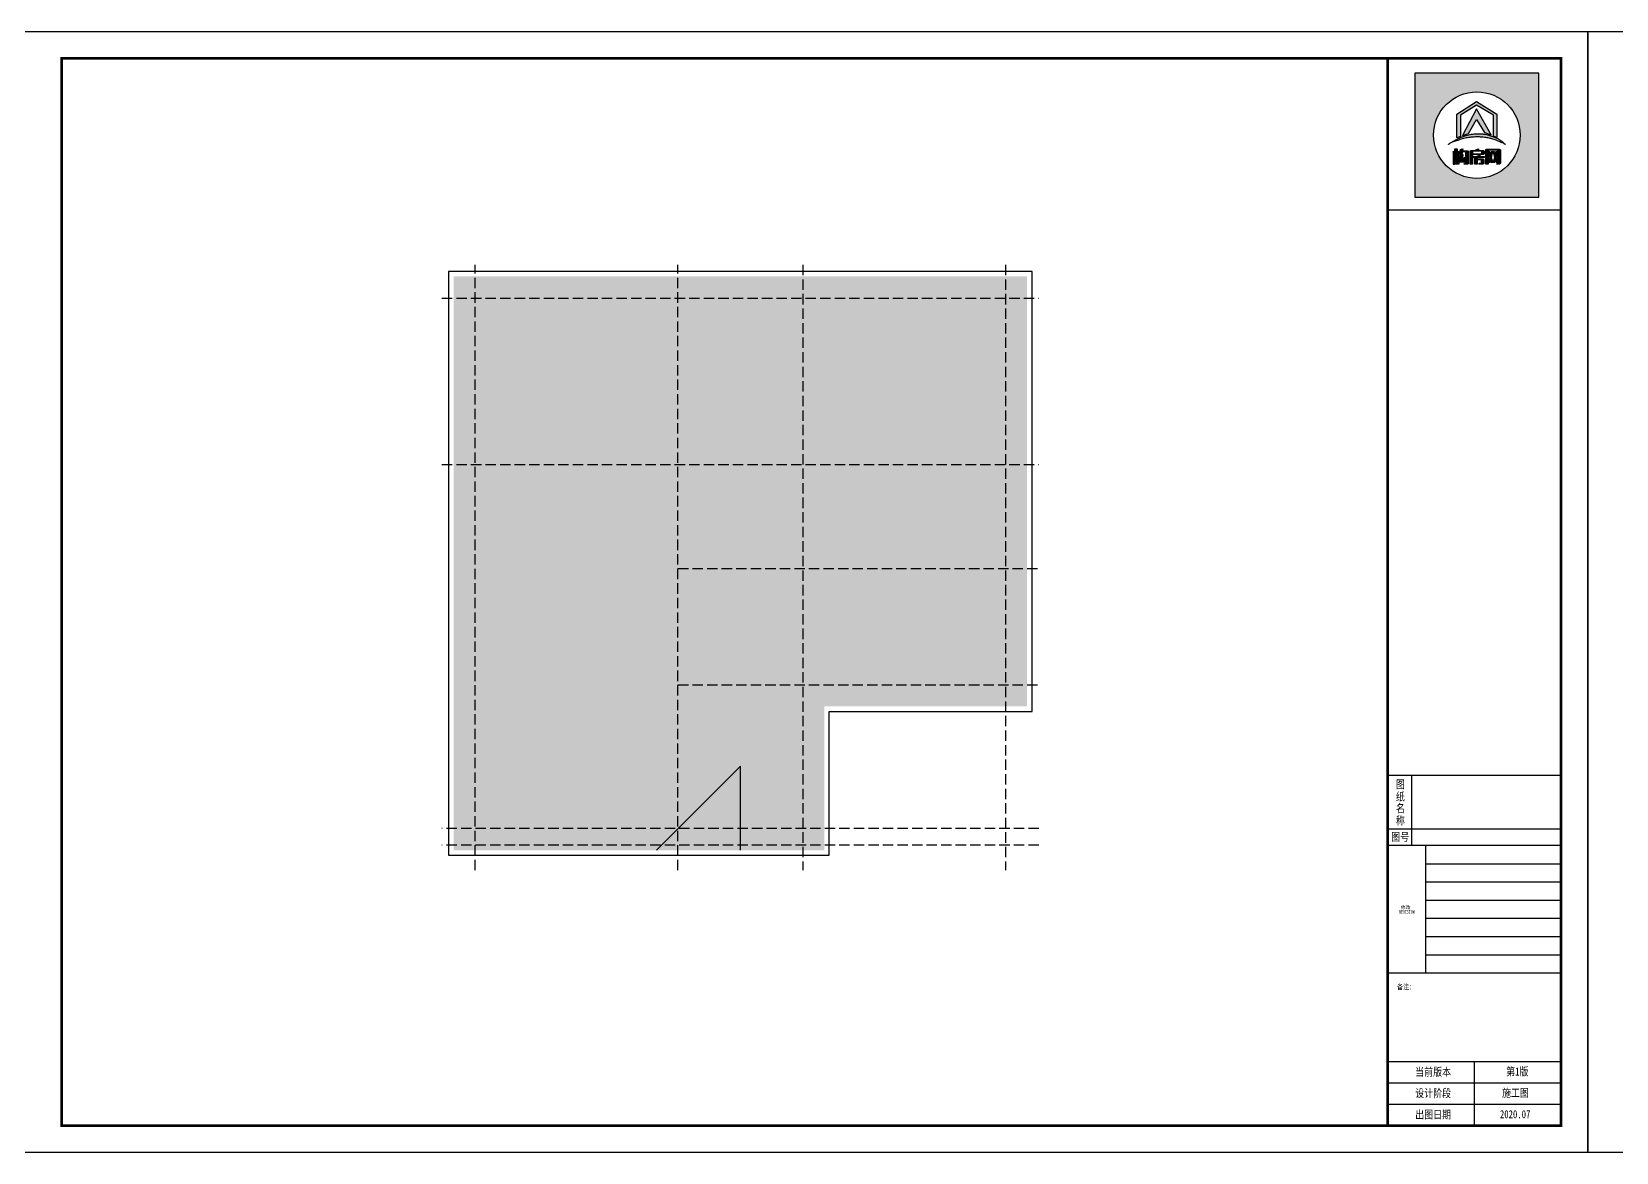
# Model space of a CAD drawing. Header units: millimetres. Extents: x -807114 to 146922, y -468455 to -61603.
# Drawn here: x -263075 to -224953, y -238672 to -211718 of the extents above; entities that cross this region are included whole.
import ezdxf
from ezdxf.enums import TextEntityAlignment as Align

# ---------------------------------------------------------------- set-up
doc = ezdxf.new("R2010")
doc.units = ezdxf.units.MM
doc.header["$LTSCALE"] = 1000
doc.linetypes.add('DASH', pattern=[0.35, 0.25, -0.1])
for name, color, linetype in [('PUB_TEXT', 3, 'Continuous'), ('PUB_TITLE', 4, 'Continuous'), ('建-屋顶', 4, 'Continuous'), ('建-轴', 1, 'Continuous')]:
    doc.layers.add(name, color=color, linetype=linetype)
doc.styles.add('ZDBOX', font='simsun.ttc', dxfattribs={"width": 0.7})
doc.styles.add('宋体', font='simsun.ttc', dxfattribs={"width": 0.8})

# ---------------------------------------------------------------- blocks, each defined once
blk = doc.blocks.new('sadasfafa')
h = blk.add_hatch(color=252)
h.dxf.hatch_style = 1
h.paths.add_polyline_path([(1853311, -2488040), (1853311, -2490368), (1855639, -2490368), (1855639, -2488040)])
h.paths.add_polyline_path([(1855286, -2489204, 1), (1853664, -2489204, 1)], flags=16)
edge = h.paths.add_edge_path(flags=0)
edge.add_spline(control_points=[(1853945, -2489376), (1853935, -2489385), (1854022, -2489327), (1854064, -2489324), (1854178, -2489280), (1854273, -2489257), (1854375, -2489242), (1854470, -2489236), (1854555, -2489239), (1854630, -2489250), (1854700, -2489259), (1854781, -2489280), (1854854, -2489303), (1854917, -2489335), (1854967, -2489354), (1854993, -2489368), (1855014, -2489382), (1854982, -2489354), (1854965, -2489332), (1854910, -2489297), (1854854, -2489260), (1854784, -2489234), (1854713, -2489206), (1854640, -2489189), (1854569, -2489179), (1854497, -2489176), (1854414, -2489178), (1854321, -2489198), (1854229, -2489222), (1854147, -2489257), (1854080, -2489292), (1854021, -2489325), (1853977, -2489352), (1853953, -2489369), (1853945, -2489376)], knot_values=[0, 0, 0, 0, 114.670179, 423.637006, 763.89867, 1083.683754, 1343.405239, 1688.07646, 1952.326814, 2113.699055, 2375.693807, 2595.188681, 2872.839541, 3068.155951, 3238.592156, 3348.056762, 3361.095167, 3431.805845, 3527.265261, 3733.200323, 3952.805082, 4160.23278, 4398.128766, 4650.488133, 4837.16968, 5050.428326, 5308.684497, 5588.159898, 5913.430939, 6163.12325, 6398.139207, 6601.625078, 6772.549769, 6871.149972, 6871.149972, 6871.149972, 6871.149972], degree=3, periodic=1)
h.paths.add_polyline_path([(1854530, -2489580), (1854534, -2489580), (1854534, -2489603), (1854618, -2489603), (1854618, -2489621), (1854481, -2489621), (1854481, -2489650), (1854589, -2489650), (1854599, -2489656), (1854606, -2489666), (1854606, -2489733), (1854600, -2489742), (1854590, -2489750), (1854506, -2489750), (1854514, -2489740), (1854518, -2489731), (1854552, -2489731), (1854558, -2489728), (1854560, -2489721), (1854560, -2489675), (1854558, -2489670), (1854553, -2489667), (1854481, -2489667), (1854481, -2489750), (1854436, -2489750), (1854436, -2489626), (1854433, -2489621), (1854406, -2489621), (1854406, -2489603), (1854488, -2489603), (1854488, -2489590)], flags=0)
h.paths.add_polyline_path([(1854486, -2489468), (1854506, -2489461), (1854506, -2489485), (1854510, -2489489), (1854601, -2489489), (1854609, -2489494), (1854615, -2489502), (1854615, -2489556), (1854607, -2489564), (1854599, -2489569), (1854401, -2489569), (1854394, -2489573), (1854394, -2489750), (1854349, -2489750), (1854349, -2489504), (1854355, -2489495), (1854367, -2489489), (1854462, -2489489), (1854462, -2489474)], flags=0)
h.paths.add_polyline_path([(1854394, -2489554), (1854394, -2489512), (1854404, -2489506), (1854562, -2489506), (1854570, -2489513), (1854570, -2489554)], flags=0)
h.paths.add_polyline_path([(1854214, -2489569), (1854203, -2489632), (1854193, -2489683), (1854194, -2489689), (1854218, -2489689), (1854220, -2489683), (1854214, -2489633), (1854254, -2489614), (1854263, -2489686), (1854263, -2489700), (1854255, -2489709), (1854159, -2489709), (1854150, -2489702), (1854148, -2489692), (1854173, -2489569)], flags=0)
h.paths.add_polyline_path([(1854187, -2489466), (1854213, -2489458), (1854207, -2489496), (1854296, -2489496), (1854305, -2489498), (1854312, -2489505), (1854314, -2489513), (1854314, -2489733), (1854310, -2489741), (1854301, -2489750), (1854231, -2489750), (1854238, -2489741), (1854243, -2489730), (1854261, -2489730), (1854268, -2489727), (1854270, -2489720), (1854270, -2489531), (1854270, -2489526), (1854267, -2489521), (1854260, -2489516), (1854202, -2489516), (1854201, -2489534), (1854196, -2489558), (1854150, -2489558), (1854159, -2489535), (1854165, -2489504), (1854167, -2489471)], flags=0)
h.paths.add_polyline_path([(1854140, -2489544), (1854140, -2489750), (1854114, -2489750), (1854114, -2489544)], flags=0)
h.paths.add_polyline_path([(1854056, -2489544), (1854053, -2489750), (1854031, -2489750), (1854031, -2489544)], flags=0)
h.paths.add_polyline_path([(1854107, -2489459), (1854107, -2489508), (1854139, -2489508), (1854139, -2489527), (1854107, -2489527), (1854107, -2489750), (1854062, -2489750), (1854062, -2489527), (1854029, -2489527), (1854029, -2489508), (1854062, -2489508), (1854062, -2489459)], flags=0)
h.paths.add_polyline_path([(1854209, -2489211), (1854471, -2488714), (1854743, -2489200), (1854618, -2489155), (1854470, -2488913), (1854318, -2489172)], flags=0)
h.paths.add_polyline_path([(1854102, -2488808), (1854470, -2488575), (1854848, -2488810), (1854848, -2489247), (1854790, -2489223), (1854790, -2488832), (1854471, -2488643), (1854168, -2488829), (1854168, -2489231), (1854102, -2489257)], flags=0)
h.paths.add_polyline_path([(1854685, -2489750), (1854641, -2489750), (1854641, -2489488), (1854641, -2489484), (1854646, -2489475), (1854656, -2489467), (1854898, -2489467), (1854907, -2489471), (1854916, -2489478), (1854916, -2489731), (1854908, -2489743), (1854902, -2489750), (1854847, -2489750), (1854858, -2489732), (1854866, -2489731), (1854869, -2489724), (1854869, -2489718), (1854867, -2489718), (1854836, -2489718), (1854826, -2489684), (1854814, -2489718), (1854746, -2489718), (1854736, -2489684), (1854722, -2489718), (1854689, -2489718), (1854689, -2489709), (1854691, -2489709), (1854720, -2489621), (1854685, -2489512)], flags=0)
h.paths.add_polyline_path([(1854779, -2489518), (1854809, -2489621), (1854781, -2489709), (1854777, -2489709), (1854750, -2489621), (1854775, -2489518)], flags=0)
h = blk.add_hatch(color=7)
h.dxf.hatch_style = 1
h.paths.add_polyline_path([(1854102, -2489257), (1854168, -2489231), (1854168, -2488829), (1854471, -2488643), (1854790, -2488832), (1854790, -2489223), (1854848, -2489247), (1854848, -2488810), (1854470, -2488575), (1854102, -2488808)])
h = blk.add_hatch(color=7)
h.dxf.hatch_style = 1
h.paths.add_polyline_path([(1854318, -2489172), (1854470, -2488913), (1854618, -2489155), (1854743, -2489200), (1854471, -2488714), (1854209, -2489211)])
h = blk.add_hatch(color=7)
h.dxf.hatch_style = 1
edge = h.paths.add_edge_path()
edge.add_spline(control_points=[(1853945, -2489376), (1853953, -2489369), (1853977, -2489352), (1854021, -2489325), (1854080, -2489292), (1854147, -2489257), (1854229, -2489222), (1854321, -2489198), (1854414, -2489178), (1854497, -2489176), (1854569, -2489179), (1854640, -2489189), (1854713, -2489206), (1854784, -2489234), (1854854, -2489260), (1854910, -2489297), (1854965, -2489332), (1854982, -2489354), (1855014, -2489382), (1854993, -2489368), (1854967, -2489354), (1854917, -2489335), (1854854, -2489303), (1854781, -2489280), (1854700, -2489259), (1854630, -2489250), (1854555, -2489239), (1854470, -2489236), (1854375, -2489242), (1854273, -2489257), (1854178, -2489280), (1854064, -2489324), (1854022, -2489327), (1853935, -2489385), (1853945, -2489376)], knot_values=[0, 0, 0, 0, 98.600203, 269.524894, 473.010766, 708.026723, 957.719033, 1282.990074, 1562.465475, 1820.721647, 2033.980292, 2220.661839, 2473.021206, 2710.917192, 2918.34489, 3137.949649, 3343.884711, 3439.344127, 3510.054805, 3523.09321, 3632.557816, 3802.994021, 3998.310431, 4275.961291, 4495.456165, 4757.450917, 4918.823158, 5183.073513, 5527.744733, 5787.466218, 6107.251302, 6447.512966, 6756.479793, 6871.149972, 6871.149972, 6871.149972, 6871.149972], degree=3, periodic=1)
h = blk.add_hatch(color=7)
h.dxf.hatch_style = 1
h.paths.add_polyline_path([(1854062, -2489459), (1854062, -2489508), (1854029, -2489508), (1854029, -2489527), (1854062, -2489527), (1854062, -2489750), (1854107, -2489750), (1854107, -2489527), (1854139, -2489527), (1854139, -2489508), (1854107, -2489508), (1854107, -2489459)])
h = blk.add_hatch(color=7)
h.dxf.hatch_style = 1
h.paths.add_polyline_path([(1854031, -2489544), (1854031, -2489750), (1854053, -2489750), (1854056, -2489544)])
h = blk.add_hatch(color=7)
h.dxf.hatch_style = 1
h.paths.add_polyline_path([(1854114, -2489544), (1854114, -2489750), (1854140, -2489750), (1854140, -2489544)])
h = blk.add_hatch(color=7)
h.dxf.hatch_style = 1
h.paths.add_polyline_path([(1854167, -2489471), (1854165, -2489504), (1854159, -2489535), (1854150, -2489558), (1854196, -2489558), (1854201, -2489534), (1854202, -2489516), (1854260, -2489516), (1854267, -2489521), (1854270, -2489526), (1854270, -2489531), (1854270, -2489720), (1854268, -2489727), (1854261, -2489730), (1854243, -2489730), (1854238, -2489741), (1854231, -2489750), (1854301, -2489750), (1854310, -2489741), (1854314, -2489733), (1854314, -2489513), (1854312, -2489505), (1854305, -2489498), (1854296, -2489496), (1854207, -2489496), (1854213, -2489458), (1854187, -2489466)])
h = blk.add_hatch(color=7)
h.dxf.hatch_style = 1
h.paths.add_polyline_path([(1854462, -2489474), (1854462, -2489489), (1854367, -2489489), (1854355, -2489495), (1854349, -2489504), (1854349, -2489750), (1854394, -2489750), (1854394, -2489573), (1854401, -2489569), (1854599, -2489569), (1854607, -2489564), (1854615, -2489556), (1854615, -2489502), (1854609, -2489494), (1854601, -2489489), (1854510, -2489489), (1854506, -2489485), (1854506, -2489461), (1854486, -2489468)])
h.paths.add_polyline_path([(1854394, -2489554), (1854394, -2489512), (1854404, -2489506), (1854562, -2489506), (1854570, -2489513), (1854570, -2489554)], flags=16)
h = blk.add_hatch(color=7)
h.dxf.hatch_style = 1
h.paths.add_polyline_path([(1854685, -2489512), (1854685, -2489493), (1854693, -2489483), (1854862, -2489483), (1854869, -2489491), (1854869, -2489724), (1854866, -2489731), (1854858, -2489732), (1854847, -2489750), (1854902, -2489750), (1854908, -2489743), (1854916, -2489731), (1854916, -2489478), (1854907, -2489471), (1854898, -2489467), (1854656, -2489467), (1854646, -2489475), (1854641, -2489484), (1854641, -2489488), (1854641, -2489750), (1854685, -2489750)])
h = blk.add_hatch(color=7)
h.dxf.hatch_style = 1
h.paths.add_polyline_path([(1854866, -2489709), (1854840, -2489621), (1854866, -2489512), (1854836, -2489512), (1854824, -2489558), (1854808, -2489512), (1854745, -2489512), (1854734, -2489557), (1854719, -2489512), (1854689, -2489512), (1854720, -2489621), (1854691, -2489709), (1854689, -2489709), (1854689, -2489710), (1854689, -2489718), (1854722, -2489718), (1854736, -2489684), (1854746, -2489718), (1854814, -2489718), (1854826, -2489684), (1854836, -2489718), (1854867, -2489718), (1854867, -2489709)])
h.paths.add_polyline_path([(1854779, -2489518), (1854809, -2489621), (1854781, -2489709), (1854777, -2489709), (1854750, -2489621), (1854775, -2489518)], flags=16)
h = blk.add_hatch(color=7)
h.dxf.hatch_style = 1
h.paths.add_polyline_path([(1854173, -2489569), (1854148, -2489692), (1854150, -2489702), (1854159, -2489709), (1854255, -2489709), (1854263, -2489700), (1854263, -2489686), (1854254, -2489614), (1854214, -2489633), (1854220, -2489683), (1854218, -2489689), (1854194, -2489689), (1854193, -2489683), (1854203, -2489632), (1854214, -2489569)])
h = blk.add_hatch(color=7)
h.dxf.hatch_style = 1
h.paths.add_polyline_path([(1854488, -2489590), (1854488, -2489603), (1854406, -2489603), (1854406, -2489621), (1854433, -2489621), (1854436, -2489626), (1854436, -2489750), (1854481, -2489750), (1854481, -2489667), (1854553, -2489667), (1854558, -2489670), (1854560, -2489675), (1854560, -2489721), (1854558, -2489728), (1854552, -2489731), (1854518, -2489731), (1854514, -2489740), (1854506, -2489750), (1854590, -2489750), (1854600, -2489742), (1854606, -2489733), (1854606, -2489666), (1854599, -2489656), (1854589, -2489650), (1854481, -2489650), (1854481, -2489621), (1854618, -2489621), (1854618, -2489603), (1854534, -2489603), (1854534, -2489580), (1854530, -2489580)])
for points in [[(1855639, -2488040), (1853311, -2488040), (1853311, -2490368), (1855639, -2490368)], [(1854102, -2489257), (1854102, -2488808), (1854470, -2488575), (1854848, -2488810), (1854848, -2489247), (1854790, -2489223), (1854790, -2488832), (1854471, -2488643), (1854168, -2488829), (1854168, -2489231)], [(1854209, -2489211), (1854318, -2489172), (1854470, -2488913), (1854618, -2489155), (1854743, -2489200), (1854471, -2488714)], [(1854062, -2489459), (1854107, -2489459), (1854107, -2489508), (1854139, -2489508), (1854139, -2489527), (1854107, -2489527), (1854107, -2489750), (1854062, -2489750), (1854062, -2489527), (1854029, -2489527), (1854029, -2489508), (1854062, -2489508)], [(1854056, -2489544), (1854031, -2489544), (1854031, -2489750), (1854053, -2489750)], [(1854114, -2489544), (1854140, -2489544), (1854140, -2489750), (1854114, -2489750)], [(1854462, -2489474), (1854486, -2489468), (1854506, -2489461), (1854506, -2489485), (1854510, -2489489), (1854601, -2489489), (1854609, -2489494), (1854615, -2489502), (1854615, -2489556), (1854607, -2489564), (1854599, -2489569), (1854401, -2489569), (1854394, -2489573), (1854394, -2489750), (1854349, -2489750), (1854349, -2489504), (1854355, -2489495), (1854367, -2489489), (1854462, -2489489)], [(1854394, -2489554), (1854570, -2489554), (1854570, -2489513), (1854562, -2489506), (1854404, -2489506), (1854394, -2489512)], [(1854641, -2489750), (1854641, -2489488), (1854641, -2489484), (1854646, -2489475), (1854656, -2489467), (1854898, -2489467), (1854907, -2489471), (1854916, -2489478), (1854916, -2489731), (1854908, -2489743), (1854902, -2489750), (1854847, -2489750), (1854858, -2489732), (1854866, -2489731), (1854869, -2489724), (1854869, -2489491), (1854862, -2489483), (1854693, -2489483), (1854685, -2489493), (1854685, -2489750)], [(1854775, -2489518), (1854779, -2489518), (1854809, -2489621), (1854781, -2489709), (1854777, -2489709), (1854750, -2489621)], [(1854488, -2489590), (1854530, -2489580), (1854534, -2489580), (1854534, -2489603), (1854618, -2489603), (1854618, -2489621), (1854481, -2489621), (1854481, -2489650), (1854589, -2489650), (1854599, -2489656), (1854606, -2489666), (1854606, -2489733), (1854600, -2489742), (1854590, -2489750), (1854506, -2489750), (1854514, -2489740), (1854518, -2489731), (1854552, -2489731), (1854558, -2489728), (1854560, -2489721), (1854560, -2489675), (1854558, -2489670), (1854553, -2489667), (1854481, -2489667), (1854481, -2489750), (1854436, -2489750), (1854436, -2489626), (1854433, -2489621), (1854406, -2489621), (1854406, -2489603), (1854488, -2489603)]]:
    blk.add_lwpolyline(points, close=True)
for points in [[(1854167, -2489471), (1854187, -2489466), (1854213, -2489458), (1854207, -2489496), (1854296, -2489496), (1854305, -2489498), (1854312, -2489505), (1854314, -2489513), (1854314, -2489733), (1854310, -2489741), (1854301, -2489750), (1854231, -2489750), (1854238, -2489741), (1854243, -2489730), (1854261, -2489730), (1854268, -2489727), (1854270, -2489720), (1854270, -2489531), (1854270, -2489526), (1854267, -2489521), (1854260, -2489516), (1854202, -2489516), (1854201, -2489534), (1854196, -2489558), (1854150, -2489558), (1854150, -2489558), (1854159, -2489535), (1854165, -2489504), (1854167, -2489471)], [(1854866, -2489709), (1854866, -2489709), (1854867, -2489709), (1854867, -2489718), (1854836, -2489718), (1854826, -2489684), (1854814, -2489718), (1854746, -2489718), (1854736, -2489684), (1854722, -2489718), (1854689, -2489718), (1854689, -2489710), (1854689, -2489709), (1854691, -2489709), (1854720, -2489621), (1854689, -2489512)], [(1854173, -2489569), (1854214, -2489569), (1854203, -2489632), (1854193, -2489683), (1854194, -2489689), (1854218, -2489689), (1854220, -2489683), (1854214, -2489633), (1854254, -2489614), (1854263, -2489686), (1854263, -2489700), (1854255, -2489709), (1854159, -2489709), (1854150, -2489702), (1854148, -2489692), (1854173, -2489569)]]:
    blk.add_lwpolyline(points)
at = {"color": 7}
blk.add_lwpolyline([(1854689, -2489512), (1854719, -2489512), (1854734, -2489557), (1854745, -2489512), (1854808, -2489512), (1854824, -2489558), (1854836, -2489512), (1854866, -2489512), (1854840, -2489621), (1854866, -2489709)], dxfattribs=at)
blk.add_circle((1854475, -2489204), 811)
at = {"start_tangent": (-0.74079, -0.671736), "end_tangent": (-0.74079, -0.671736)}
blk.add_spline([(1853945, -2489376), (1853977, -2489357), (1854071, -2489318), (1854178, -2489282), (1854280, -2489257), (1854365, -2489245), (1854479, -2489238), (1854566, -2489241), (1854619, -2489248), (1854704, -2489261), (1854775, -2489279), (1854861, -2489308), (1854920, -2489335), (1854972, -2489357), (1855003, -2489375), (1855007, -2489377), (1854990, -2489361), (1854968, -2489339), (1854913, -2489299), (1854851, -2489261), (1854787, -2489235), (1854714, -2489208), (1854633, -2489189), (1854572, -2489180), (1854501, -2489177), (1854416, -2489181), (1854326, -2489198), (1854222, -2489227), (1854146, -2489259), (1854077, -2489294), (1854019, -2489327), (1853971, -2489357), (1853945, -2489376)], degree=3, dxfattribs=at)

msp = doc.modelspace()

# ---------------------------------------------------------------- hatches: boundary and pattern name
h = msp.add_hatch()
h.set_pattern_fill('弯瓦屋面', color=20, scale=120, angle=180)
h.set_pattern_definition([(180, (0, 0), (-240, -240), [48, -192]), (225, (-96, -24), (-5e-14, -240), [67.88225, -271.529]), (270, (-144, -72), (240, -240), [240]), (315, (-192, -24), (240, -5e-14), [67.88225, -271.529]), (206.56505, (-48, 0), (-240, -2e-07), [53.664, -482.99231]), (153.43495, (-192, -24), (-240, 2e-07), [53.664, -482.99231])])
h.paths.add_polyline_path([(-239126.6, -217605.8), (-252926.6, -217605.8), (-248466.6, -222065.8), (-247756.6, -222775.8), (-244296.6, -222775.8), (-243586.6, -222065.8)])
h = msp.add_hatch()
h.set_pattern_fill('弯瓦屋面', color=20, scale=120, angle=270)
h.set_pattern_definition([(270, (0, 0), (240, -240), [48, -192]), (315, (24, -96), (240, -5e-14), [67.88225, -271.529]), (360, (72, -144), (240, 240), [240]), (45, (24, -192), (5e-14, 240), [67.88225, -271.529]), (296.56505, (0, -48), (2e-07, -240), [53.664, -482.99231]), (243.43495, (24, -192), (-2e-07, -240), [53.664, -482.99231])])
h.paths.add_polyline_path([(-252926.6, -217605.8), (-252926.6, -231405.8), (-248466.6, -226945.8), (-248466.6, -223485.8), (-247756.6, -222775.8), (-248466.6, -222065.8)])
h.paths.add_polyline_path([(-246026.6, -231405.8), (-246026.6, -229385.8), (-248046.6, -231405.8)])
h = msp.add_hatch()
h.set_pattern_fill('弯瓦屋面', color=20, scale=120, angle=90)
h.set_pattern_definition([(90, (0, 0), (-240, 240), [48, -192]), (135, (-24, 96), (-240, 3e-14), [67.88225, -271.529]), (180, (-72, 144), (-240, -240), [240]), (225, (-24, 192), (-5e-14, -240), [67.88225, -271.529]), (116.56505, (0, 48), (-2e-07, 240), [53.664, -482.99231]), (63.43495, (-24, 192), (2e-07, 240), [53.664, -482.99231])])
h.paths.add_polyline_path([(-239126.6, -217605.8), (-243586.6, -222065.8), (-244296.6, -222775.8), (-243586.6, -223485.8), (-239126.6, -227945.8)])
h.paths.add_polyline_path([(-244006.6, -227945.8), (-248466.6, -223485.8), (-248466.6, -226945.8), (-246026.6, -229385.8), (-244006.6, -231405.8)])
h.paths.add_polyline_path([(-244006.6, -231405.8), (-246026.6, -229385.8), (-246026.6, -231405.8)])
h = msp.add_hatch()
h.set_pattern_fill('弯瓦屋面', color=20, scale=120)
h.set_pattern_definition([(0, (0, 0), (240, 240), [48, -192]), (45, (96, 24), (3e-14, 240), [67.88225, -271.529]), (90, (144, 72), (-240, 240), [240]), (135, (192, 24), (-240, 3e-14), [67.88225, -271.529]), (26.56505, (48, 0), (240, 2e-07), [53.664, -482.99231]), (333.43495, (192, 24), (240, -2e-07), [53.664, -482.99231])])
h.paths.add_polyline_path([(-248046.6, -231405.8), (-246026.6, -229385.8), (-248466.6, -226945.8), (-252926.6, -231405.8)])
h.paths.add_polyline_path([(-239126.6, -227945.8), (-243586.6, -223485.8), (-244296.6, -222775.8), (-247756.6, -222775.8), (-248466.6, -223485.8), (-244006.6, -227945.8)])

# ---------------------------------------------------------------- linework, layer by layer
for p, q in [((-229876.1, -231291.8), (-229876.1, -229607.2)), ((-230453.7, -230890.7), (-226282.2, -230890.7))]:
    msp.add_line(p, q)
at = {"const_width": 32.1}
for points in [[(-230453.7, -216005.4), (-226282.2, -216005.4)], [(-230453.7, -229607.2), (-226282.2, -229607.2)], [(-230453.7, -231291.8), (-226282.2, -231291.8)], [(-230453.7, -234358.2), (-226282.2, -234358.2)]]:
    msp.add_lwpolyline(points, dxfattribs=at)
msp.add_lwpolyline([(-253046.6, -231525.8), (-243886.6, -231525.8), (-243886.6, -228065.8), (-239006.6, -228065.8), (-239006.6, -217485.8), (-253046.6, -217485.8)], close=True)
at = {"layer": 'PUB_TITLE'}
for p, q in [((-230453.7, -236490.2), (-226282.2, -236490.2)), ((-228368, -238030.5), (-228368, -236490.2)), ((-230453.7, -237003.6), (-226282.2, -237003.6)), ((-230453.7, -237517), (-226282.2, -237517))]:
    msp.add_line(p, q, dxfattribs=at)
for points in [[(-263761.8, -238672.2), (-225640.4, -238672.2), (-225640.4, -211717.7), (-263761.8, -211717.7)], [(-225640.4, -238672.2), (-187519, -238672.2), (-187519, -211717.7), (-225640.4, -211717.7)], [(-262355.4, -238030.5), (-226282.2, -238030.5), (-226282.2, -212359.5), (-262355.4, -212359.5)]]:
    msp.add_lwpolyline(points, close=True, dxfattribs=at)
at = {"layer": 'PUB_TITLE', "const_width": 64.2}
msp.add_lwpolyline([(-262355.4, -238030.5), (-226282.2, -238030.5), (-226282.2, -212359.5), (-262355.4, -212359.5)], close=True, dxfattribs=at)
msp.add_lwpolyline([(-230453.7, -238030.5), (-230453.7, -212359.5)], dxfattribs=at)
at = {"layer": 'PUB_TITLE'}
msp.add_lwpolyline([(-230453.7, -234358.2), (-226282.2, -234358.2)], dxfattribs=at)
for points in [[(-229546.1, -231291.8), (-229546.1, -231291.8), (-229546.1, -234339), (-229546.1, -234339)], [(-229546.1, -231729.9), (-229546.1, -231729.9), (-227115.1, -231729.9), (-226282.2, -231729.9)], [(-229546.1, -232167.9), (-229546.1, -232167.9), (-227115.1, -232167.9), (-226282.2, -232167.9)], [(-229546.1, -232606), (-229546.1, -232606), (-227115.1, -232606), (-226282.2, -232606)], [(-229546.1, -233044), (-229546.1, -233044), (-227115.1, -233044), (-226282.2, -233044)], [(-229546.1, -233482.1), (-229546.1, -233482.1), (-227115.1, -233482.1), (-226282.2, -233482.1)], [(-229546.1, -233920.2), (-229546.1, -233920.2), (-227115.1, -233920.2), (-226282.2, -233920.2)]]:
    msp.add_open_spline(points, degree=3, dxfattribs=at)
at = {"layer": '建-屋顶'}
for p, q in [((-246026.6, -229385.8), (-248046.6, -231405.8)), ((-246026.6, -231405.8), (-246026.6, -229385.8))]:
    msp.add_line(p, q, dxfattribs=at)
at = {"layer": '建-轴', "linetype": 'DASH'}
for p, q in [((-252406.6, -231885.8), (-252406.6, -217325.8)), ((-247526.6, -231885.8), (-247526.6, -217325.8)), ((-244526.6, -217325.8), (-244526.6, -231885.8)), ((-239646.6, -217325.8), (-239646.6, -231885.8)), ((-253206.6, -218125.8), (-238846.6, -218125.8)), ((-253206.6, -222125.8), (-238846.6, -222125.8)), ((-247526.6, -224625.8), (-238846.6, -224625.8)), ((-247526.6, -227425.8), (-238846.6, -227425.8)), ((-238846.6, -230885.8), (-253206.6, -230885.8)), ((-238846.6, -231285.8), (-253206.6, -231285.8))]:
    msp.add_line(p, q, dxfattribs=at)

# ---------------------------------------------------------------- block references
at = {"xscale": 1.28304, "yscale": 1.28304, "zscale": 1.28304}
msp.add_blockref('sadasfafa', (-2607673.8, 2979542.6), dxfattribs=at)

# ---------------------------------------------------------------- texts
at = {"style": 'ZDBOX', "width": 0.8}
for s, height, p in [('图', 192.5, (-230147.6, -229821.9)), ('纸', 192.5, (-230147.6, -230112.3)), ('称', 192.5, (-230147.6, -230688.1)), ('名', 192.5, (-230147.6, -230392.9)), ('图号', 192.53, (-230151.5, -231085.2)), ('备注：', 128.35, (-230010.4, -234688.8))]:
    msp.add_text(s, height=height, dxfattribs=at).set_placement(p, align=Align.MIDDLE)
for s, p in [('当前版本', (-229791.1, -236835)), ('第1版', (-227602.6, -236826.2)), ('设计阶段', (-229791.1, -237348.4)), ('施工图', (-227703.2, -237339.6)), ('出图日期', (-229791.1, -237861.8)), ('2020.07', (-227753.4, -237853))]:
    msp.add_text(s, height=192.53, dxfattribs=at).set_placement(p)
at = {"layer": 'PUB_TEXT', "color": 8, "style": '宋体', "width": 0.7}
msp.add_text('REVISION', height=81.59, dxfattribs=at).set_placement((-230179.1, -232953.6), align=Align.BOTTOM_LEFT)
at = {"layer": 'PUB_TEXT', "color": 8, "style": '宋体'}
msp.add_text('修改', height=81.59, dxfattribs=at).set_placement((-230134.6, -232819.7))

doc.saveas('drawing.dxf')
